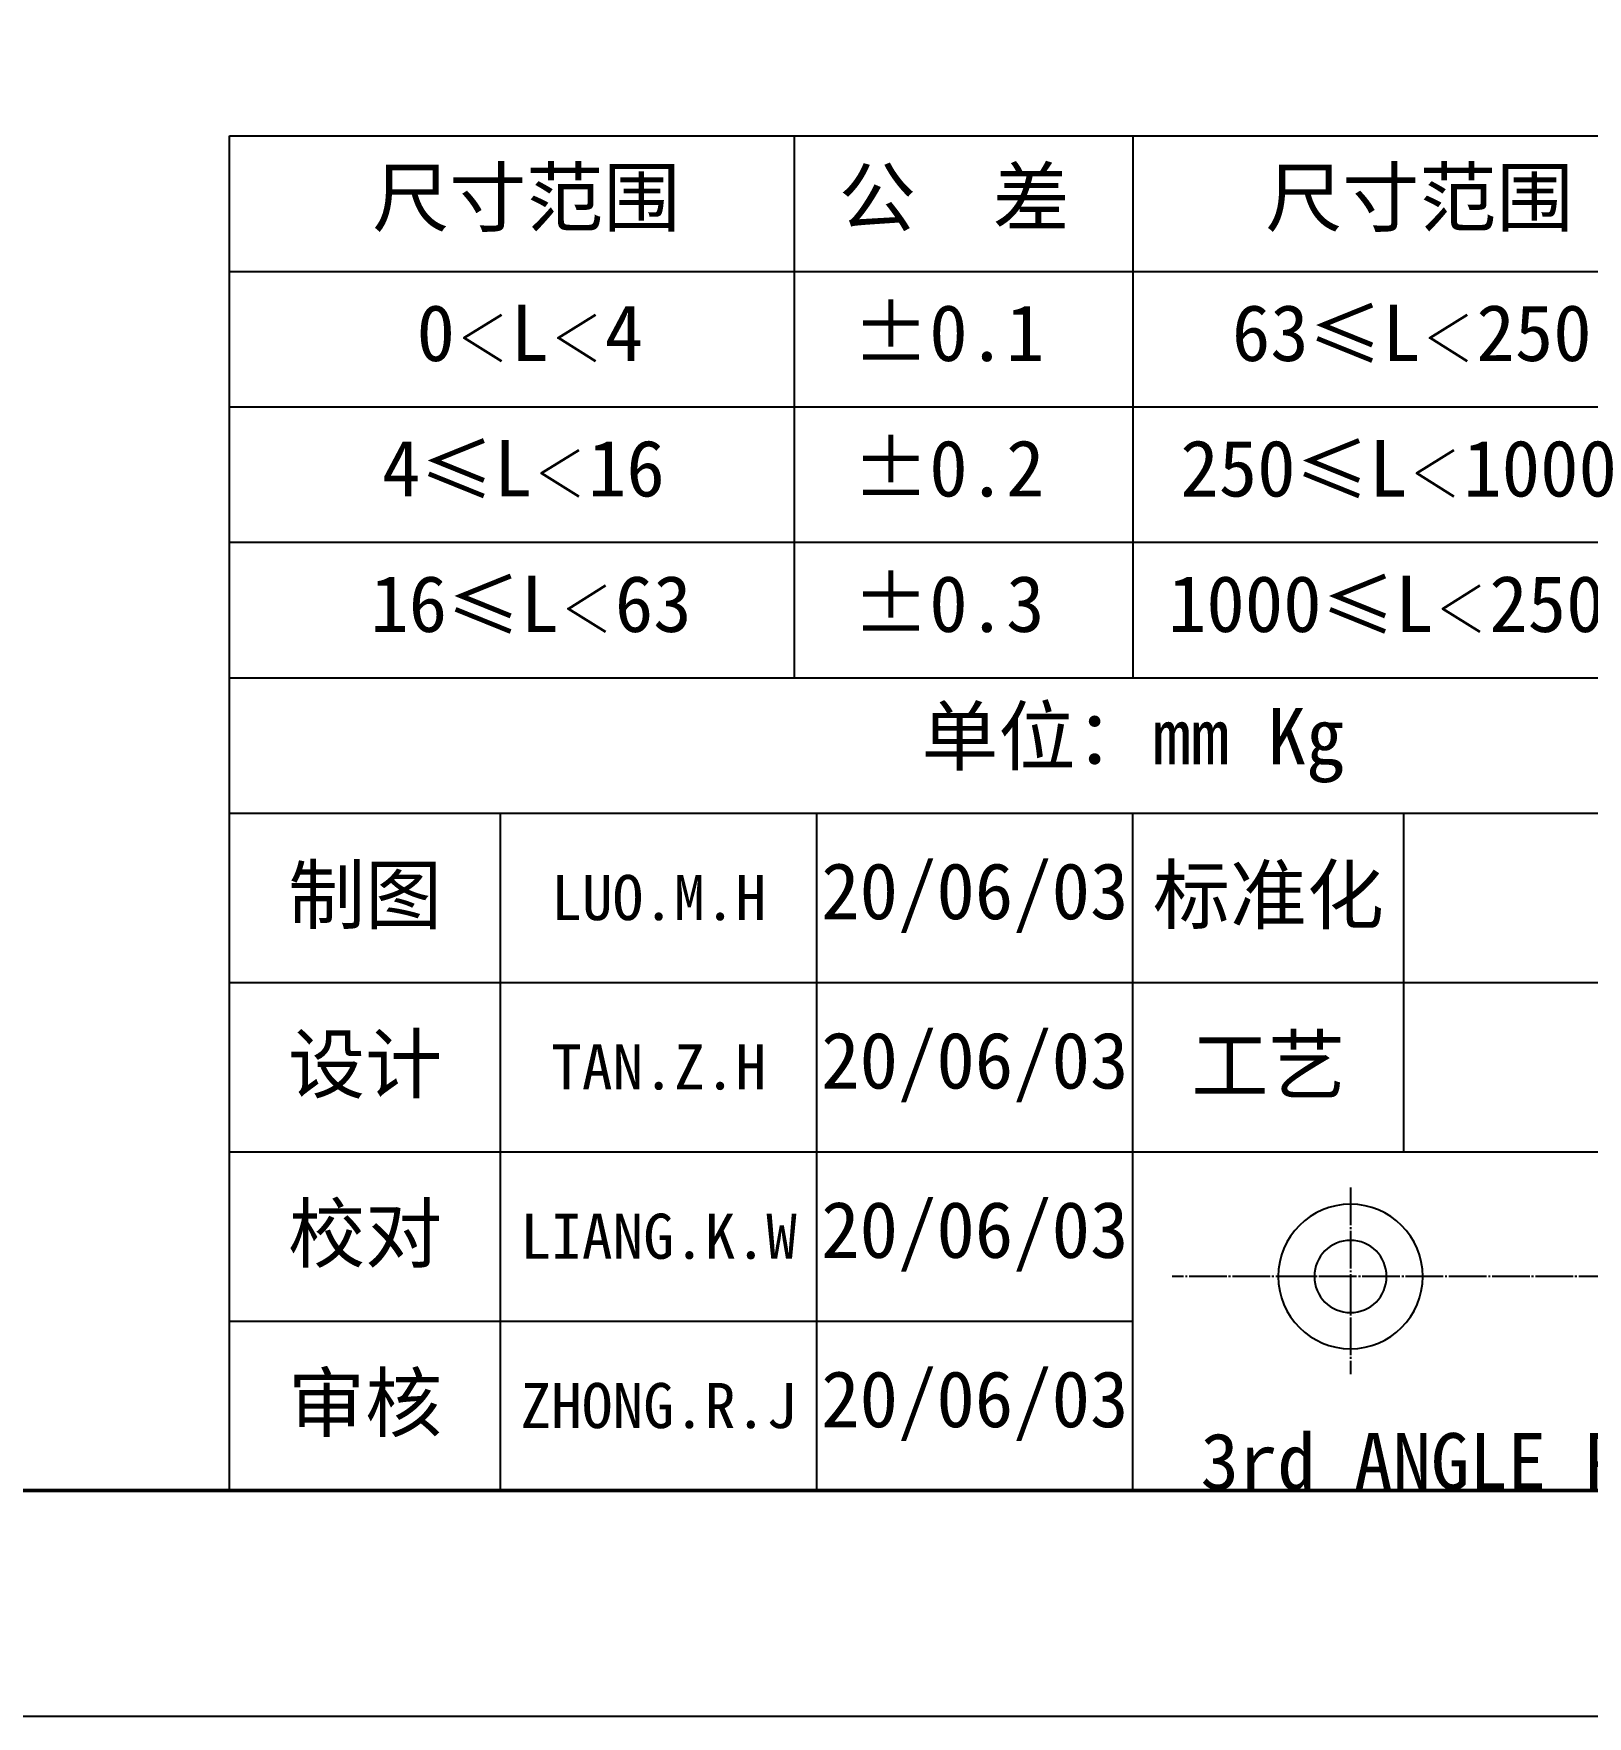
# Model space of a CAD drawing. Header units: millimetres. Extents: x -73083 to 81340, y -6859 to 6812.
# Drawn here: x -27057 to -26232, y -6850 to -5956 of the extents above; entities that cross this region are included whole.
import ezdxf

# ---------------------------------------------------------------- set-up
doc = ezdxf.new("R2010")
doc.units = ezdxf.units.MM
doc.linetypes.add('CENTER-HOKUTO', pattern=[23, 20, -1, 1, -1])
doc.layers.add('A3', color=7, linetype='Continuous', plot=False)
doc.layers.add('AM_VIS', color=7, linetype='Continuous', lineweight=50)
doc.layers.add('SOLID LINE', color=7, linetype='Continuous', lineweight=30)
doc.layers.add('title_frame', color=7, linetype='Continuous')
doc.styles.get("Standard").update_dxf_attribs({"font": 'romans.shx', "bigfont": 'bigfont.shx'})

msp = doc.modelspace()

# ---------------------------------------------------------------- linework, layer by layer
at = {"layer": 'A3', "linetype": 'Continuous'}
msp.add_lwpolyline([(-31801.16402, -1810.23226), (-24673.16402, -1810.23226), (-24673.16402, -6850.23226), (-31801.16402, -6850.23226)], close=True, dxfattribs=at)
at = {"layer": 'AM_VIS', "linetype": 'Continuous'}
msp.add_line((-31501.16402, -6730.23226), (-24793.16402, -6730.23226), dxfattribs=at)
at = {"layer": 'title_frame', "linetype": 'Continuous'}
for p, q in [((-26953.16402, -6010.23226), (-24793.16402, -6010.23226)), ((-26953.16402, -6730.23226), (-26953.16402, -6010.23226)), ((-26653.16402, -6010.23226), (-26653.16402, -6298.23226)), ((-26473.16402, -6010.23226), (-26473.16402, -6298.23226)), ((-26953.16402, -6082.23226), (-25993.16402, -6082.23226)), ((-26953.16402, -6154.23226), (-25993.16402, -6154.23226)), ((-26953.16402, -6226.23226), (-25993.16402, -6226.23226)), ((-26953.16402, -6298.23226), (-25993.16402, -6298.23226)), ((-26953.16402, -6370.23226), (-24793.16402, -6370.23226)), ((-26809.16402, -6730.23226), (-26809.16402, -6370.23226)), ((-26641.16402, -6730.23226), (-26641.16402, -6370.23226)), ((-26473.16402, -6730.23226), (-26473.16402, -6370.23226)), ((-26329.16402, -6550.23226), (-26329.16402, -6370.23226)), ((-26953.16402, -6460.23226), (-25993.16402, -6460.23226)), ((-26953.16402, -6550.23226), (-25993.16402, -6550.23226)), ((-26953.16402, -6640.23226), (-26473.16402, -6640.23226)), ((-26953.16402, -6730.23226), (-24793.16402, -6730.23226)), ((-26953.16402, -6730.23226), (-24793.16402, -6730.23226))]:
    msp.add_line(p, q, dxfattribs=at)
at = {"layer": 'title_frame', "color": 2, "linetype": 'CENTER-HOKUTO'}
for p, q in [((-26357.5502, -6569.21123), (-26357.5502, -6668.43683)), ((-26032.283, -6616.44323), (-26452.379, -6616.44323))]:
    msp.add_line(p, q, dxfattribs=at)
at = {"layer": 'title_frame', "color": 3, "linetype": 'Continuous'}
for radius in [38.4, 19.2]:
    msp.add_arc((-26357.5502, -6616.44323), radius, 0, 359.98938268, dxfattribs=at)

# ---------------------------------------------------------------- texts
at = {"layer": 'SOLID LINE', "ltscale": 0.5, "char_height": 30}
for s, insert, width, attachment_point in [('\\pt180;{\\fSimHei|b0|i0|c134|p2;\\C3;尺寸范围}', (-26877.32447, -6027.88501), 543.6182261, 1), ('\\pt180;{\\fSimHei|b0|i0|c134|p2;\\C3;公  差}', (-26629.47957, -6027.88501), 543.6182261, 1), ('\\pt180;{\\fSimHei|b0|i0|c134|p2;\\C3;尺寸范围}', (-26402.75504, -6027.88501), 543.6182261, 1), ('\\pt180;{\\fSimHei|b0|i0|c134|p2;\\C3;%%P0.1}', (-26622.17592, -6099.88501), 543.6182261, 1), ('\\pt180;{\\fSimHei|b0|i0|c134|p2;\\C3;63\\H0.9583x;≤\\H1.044x;L\\Fromans,bigfont|c134;\\H0.9579x;<\\fSimHei|b0|i0|c134|p2;\\H1.044x;250}', (-26420.55984, -6099.88501), 543.6182261, 1), ('\\pt180;{\\fSimHei|b0|i0|c134|p2;\\C3;0\\Fromans,bigfont|c134;\\H0.9583x;<\\fSimHei|b0|i0|c134|p2;\\H1.044x;L\\Fromans,bigfont|c134;\\H0.9583x;<\\fSimHei|b0|i0|c134|p2;\\H1.044x;4}', (-26853.79763, -6099.88501), 543.6182261, 1), ('\\pt180;{\\fSimHei|b0|i0|c134|p2;\\C3;4\\H0.9583x;≤\\H1.043x;L\\Fromans,bigfont|c134;\\H0.9588x;<\\fSimHei|b0|i0|c134|p2;\\H1.043x;16}', (-26872.20584, -6171.88501), 543.6182261, 1), ('\\pt180;{\\fSimHei|b0|i0|c134|p2;\\C3;%%P0.2}', (-26622.17592, -6171.88501), 543.6182261, 1), ('\\pt180;{\\fSimHei|b0|i0|c134|p2;\\C3;250\\H0.9583x;≤\\H1.044x;L\\Fromans,bigfont|c134;\\H0.9579x;<\\fSimHei|b0|i0|c134|p2;\\H1.044x;1000}', (-26447.95152, -6171.88501), 543.6182261, 1), ('\\pt180;{\\fSimHei|b0|i0|c134|p2;\\C3;%%P0.3}', (-26622.17592, -6243.88501), 543.6182261, 1), ('\\pt180;{\\fSimHei|b0|i0|c134|p2;\\C3;16\\H0.9583x;≤\\H1.044x;L\\Fromans,bigfont|c134;\\H0.9579x;<\\fSimHei|b0|i0|c134|p2;\\H1.044x;63}', (-26878.38642, -6243.88501), 543.6182261, 1), ('\\pt180;{\\fSimHei|b0|i0|c134|p2;\\C3;单位：mm Kg}', (-26473.16402, -6334.23226), 960, 5), ('\\pt180;{\\fSimHei|b0|i0|c134|p2;\\C3;制图}', (-26881.16402, -6415.23226), 144, 5), ('\\pt180;{\\fSimHei|b0|i0|c134|p2;\\C3;20/06/03}', (-26557.16402, -6415.23226), 168, 5), ('\\pt180;{\\fSimHei|b0|i0|c134|p2;\\C3;标准化}', (-26401.16402, -6415.23226), 144, 5), ('\\pt864;{\\fSimHei|b0|i0|c134|p2;\\H0.8x;\\C3;LUO.M.H}', (-26725.16402, -6415.23226), 168, 5), ('\\pt180;{\\fSimHei|b0|i0|c134|p2;\\C3;设计}', (-26881.16402, -6505.23226), 144, 5), ('\\pt180;{\\fSimHei|b0|i0|c134|p2;\\C3;20/06/03}', (-26557.16402, -6505.23226), 168, 5), ('\\pt180;{\\fSimHei|b0|i0|c134|p2;\\C3;工艺}', (-26401.16402, -6505.23226), 144, 5), ('\\pt864;{\\fSimHei|b0|i0|c134|p2;\\H0.8x;\\C3;TAN.Z.H}', (-26725.16402, -6505.23226), 168, 5), ('\\pt180;{\\fSimHei|b0|i0|c134|p2;\\C3;校对}', (-26881.16402, -6595.23226), 144, 5), ('\\pt180;{\\fSimHei|b0|i0|c134|p2;\\C3;20/06/03}', (-26557.16402, -6595.23226), 168, 5), ('\\pt864;{\\fSimHei|b0|i0|c134|p2;\\H0.8x;\\C3;LIANG.K.W}', (-26725.16402, -6595.23226), 168, 5), ('\\pt180;{\\fSimHei|b0|i0|c134|p2;\\C3;审核}', (-26881.16402, -6685.23226), 144, 5), ('\\pt180;{\\fSimHei|b0|i0|c134|p2;\\C3;20/06/03}', (-26557.16402, -6685.23226), 168, 5), ('\\pt864;{\\fSimHei|b0|i0|c134|p2;\\H0.8x;\\C3;ZHONG.R.J}', (-26725.16402, -6685.23226), 168, 5), ('{\\fSimHei|b0|i0|c134|p2;\\C3;3rd ANGLE PROJECTION}', (-26233.16402, -6730.23226), 480, 8)]:
    msp.add_mtext(s, dxfattribs=dict(at, insert=insert, width=width, attachment_point=attachment_point))
at = {"layer": 'SOLID LINE', "ltscale": 0.5, "insert": (-26454.5359, -6243.88501), "char_height": 30, "width": 543.6182261, "attachment_point": 1, "line_spacing_factor": 0.72}
msp.add_mtext('\\pt180;{\\fSimHei|b0|i0|c134|p2;\\C3;1000\\H0.9583x;≤\\H1.044x;L\\Fromans,bigfont|c134;\\H0.9579x;<\\fSimHei|b0|i0|c134|p2;\\H1.044x;2500}', dxfattribs=at)

doc.saveas('drawing.dxf')
